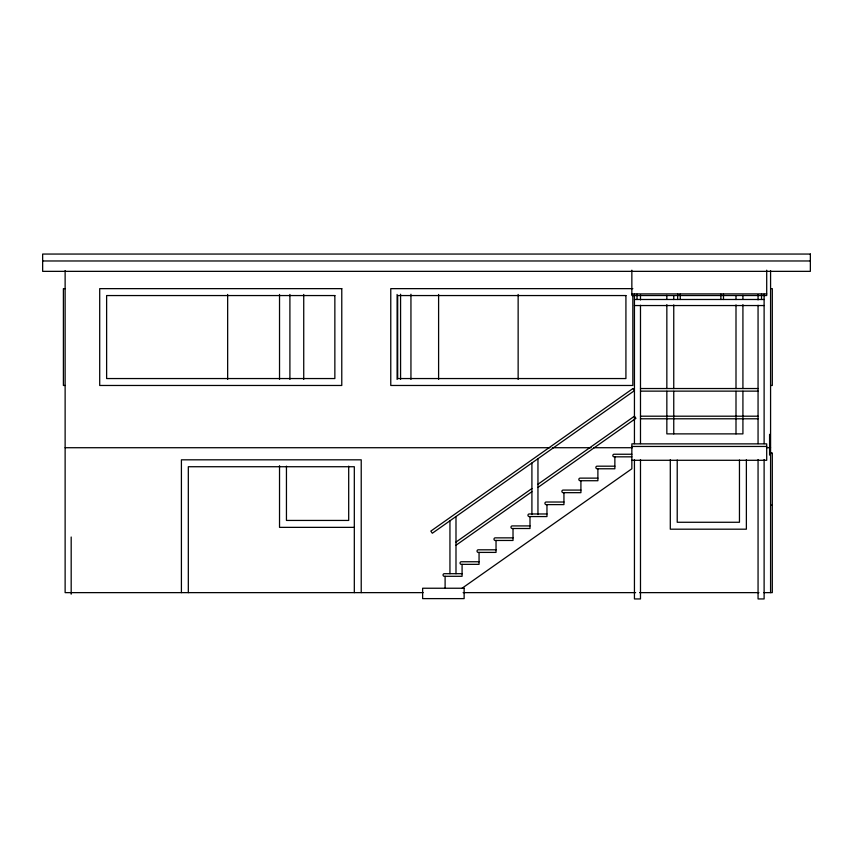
<?xml version="1.0" encoding="UTF-8"?>
<svg xmlns="http://www.w3.org/2000/svg" width="853" height="853" viewBox="0 0 853 853"><rect width="100%" height="100%" fill="white"/><g stroke="black" fill="none" stroke-linecap="round" stroke-linejoin="round"><path stroke-width="1.28" d="M455.992 542.081L531.909 488.524M537.955 484.259L634.44 416.2L635.933 418.322L537.955 487.436M455.992 545.248L531.909 491.701M462.081 588.239L631.849 468.777L631.849 443.869L766.708 443.869L766.708 460.289L631.849 460.289M42.65 260.975L810.35 260.975M65.127 288.645L63.399 288.645L63.399 385.471L65.127 385.471M632.841 288.645L390.77 288.645L390.77 385.471L632.841 385.471L632.841 295.277M770.579 288.645L772.306 288.645L772.306 385.471L770.579 385.471M631.849 293.901L766.708 293.901M634.44 299.488L764.117 299.488M634.44 305.545L764.117 305.545M640.486 388.531L758.061 388.531M640.486 391.132L758.061 391.132M640.486 416.2L758.061 416.2M640.486 418.791L758.061 418.791M631.849 446.46L766.708 446.46M65.127 447.718L549.854 447.718M552.286 447.718L591.129 447.718M593.549 447.718L632.414 447.718M766.591 447.718L770.579 447.718M770.579 453.114L772.306 453.114L772.306 592.632L763.84 592.632M770.579 453.391L772.306 453.391M631.849 454.244L613.84 454.244A1.333 1.333 0 0 0 613.84 456.835L631.849 456.835M614.864 466.186L596.865 466.186A1.333 1.333 0 0 0 596.865 468.777L614.864 468.777L614.864 456.835M597.889 478.128L579.88 478.128A1.333 1.333 0 0 0 579.88 480.729L597.889 480.729L597.889 468.777M580.914 490.08L562.905 490.08A1.333 1.333 0 0 0 562.905 492.671L580.914 492.671L580.914 480.729M563.94 502.022L545.931 502.022A1.333 1.333 0 0 0 545.931 504.613L563.94 504.613L563.94 492.671M770.579 505.264L772.306 505.264M546.965 513.975L528.956 513.975A1.333 1.333 0 0 0 528.956 516.566L546.965 516.566L546.965 504.613M529.99 525.917L511.981 525.917A1.333 1.333 0 0 0 511.981 528.508L529.99 528.508L529.99 516.566M354.294 527.357L279.528 527.357L279.528 465.706M513.016 537.859L495.007 537.859A1.333 1.333 0 0 0 495.007 540.461L513.016 540.461L513.016 528.508M496.03 549.812L478.032 549.812A1.333 1.333 0 0 0 478.032 552.403L496.03 552.403L496.03 540.461M479.055 561.754L461.057 561.754A1.333 1.333 0 0 0 461.057 564.345L479.055 564.345L479.055 552.403M462.081 573.696L444.072 573.696A1.333 1.333 0 0 0 444.072 576.297L462.081 576.297L462.081 564.345M423.184 592.632L65.127 592.632L65.127 270.561M463.115 592.632L635.634 592.632M639.611 592.632L758.914 592.632M770.579 270.561L770.579 592.632M769.577 434.337L769.577 455.086M766.708 270.188L766.708 295.533L631.849 295.533L631.849 270.188M764.117 294.21L764.117 443.613M764.117 459.543L764.117 598.945L758.061 598.945L758.061 459.543M761.526 294.21L761.526 299.488M758.061 294.626L758.061 299.936M758.061 305.257L758.061 443.613M746.375 459.671L746.375 529.191L670.298 529.191L670.298 459.671M742.92 295.309L742.92 299.296M742.92 304.628L742.92 388.573M742.92 391.239L742.92 433.878L666.843 433.878L666.843 391.239M739.455 460.023L739.455 522.271L677.218 522.271L677.218 460.023M736 295.554L736 299.552M736 304.873L736 388.659M736 391.324L736 433.878M723.483 294.21L723.483 299.488M720.892 294.21L720.892 299.488M680.257 294.21L680.257 299.488M677.666 294.21L677.666 299.488M673.753 295.554L673.753 299.552M673.753 304.873L673.753 388.659M673.753 391.324L673.753 433.878M666.843 295.309L666.843 299.296M666.843 304.628L666.843 388.573M640.486 294.626L640.486 299.936M640.486 305.257L640.486 443.613M640.486 459.543L640.486 598.945L634.44 598.945L634.44 459.543M637.031 294.21L637.031 299.488M634.44 294.21L634.44 443.613M537.955 458.711L537.955 514.551M531.909 462.976L531.909 514.562M518.144 294.456L518.144 379.436M455.992 516.534L455.992 573.696M449.947 520.799L449.947 573.696M445.106 576.297L445.106 588.239M438.602 294.456L438.602 379.436M410.943 294.242L410.943 379.436M400.569 294.242L400.569 379.436M397.103 294.456L397.103 379.436M361.224 592.632L361.224 459.82L181.412 459.82L181.412 592.632M354.315 592.632L354.315 466.73L188.321 466.73L188.321 592.632M348.696 466.143L348.696 520.437L286.448 520.437L286.448 466.143M303.732 294.456L303.732 379.436M289.903 294.456L289.903 379.436M279.528 294.456L279.528 379.436M227.655 294.456L227.655 379.436M71.183 537.017L71.183 594.189M632.947 388.531L430.829 531.11L432.322 533.232L634.44 390.653L632.947 388.531M810.35 254.055L42.65 254.055L42.65 271.35L810.35 271.35L810.35 254.055M341.776 288.645L99.705 288.645L99.705 385.471L341.776 385.471L341.776 288.645M334.856 295.554L106.625 295.554L106.625 378.551L334.856 378.551L334.856 295.554M625.921 295.554L397.69 295.554L397.69 378.551L625.921 378.551L625.921 295.554M464.128 588.239L422.63 588.239L422.63 598.614L464.128 598.614L464.128 588.239"/></g></svg>
